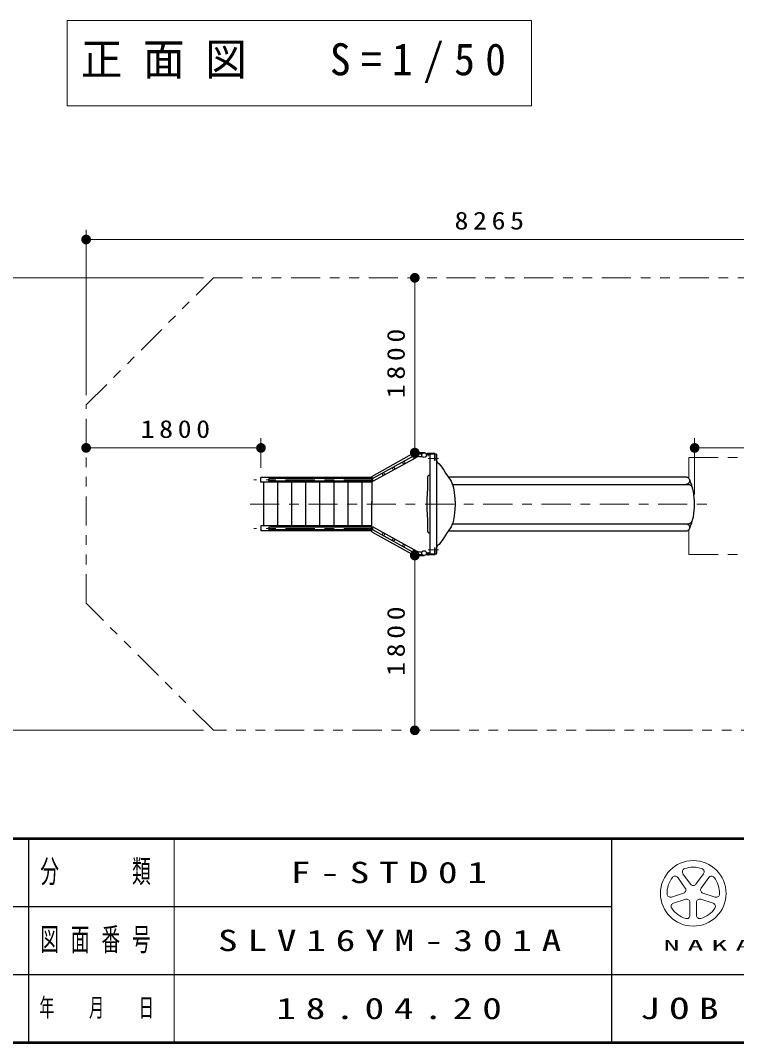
# Model space of a CAD drawing. Units: millimetres on the paper, with parts at other scales. Extents: x -365 to 0, y 0 to 257.
# Drawn here: x -130.8 to -57.1, y 0 to 105.3 of the extents above; entities that cross this region are included whole.
import ezdxf

# ---------------------------------------------------------------- set-up
doc = ezdxf.new("R2010")
doc.units = ezdxf.units.MM
for name, pattern in [('USER1', [4.5, 2.5, -2]), ('USER2', [6, 3, -1, 1, -1]), ('USER3', [8, 3, -1, 1, -1, 1, -1])]:
    doc.linetypes.add(name, pattern=pattern)
doc.layers.add('LY_1', color=7, linetype='Continuous', lineweight=13)
doc.layers.add('LY_2', color=7, linetype='Continuous', lineweight=13)
doc.layers.add('LY_3', color=7, linetype='Continuous')
doc.styles.add('ＭＳ ゴシック', font='')
doc.styles.get('ＭＳ ゴシック').set_extended_font_data('MS Gothic')

# ---------------------------------------------------------------- blocks, each defined once
blk = doc.blocks.new('filled_dot')
at = {"color": 0, "linetype": 'Continuous', "lineweight": -2, "const_width": 1.25}
blk.add_lwpolyline([(-0.625, 0, 1), (0.625, 0, 1)], format="xyb", close=True, dxfattribs=at)

msp = doc.modelspace()

# ---------------------------------------------------------------- linework, layer by layer
at = {"layer": 'LY_1'}
for p, q in [((-126.028, 105.263), (-126.028, 96.463)), ((-78.228, 105.263), (-126.028, 105.263)), ((-78.228, 96.463), (-78.228, 105.263)), ((-126.028, 96.463), (-78.228, 96.463)), ((-124.077, 66.661), (-124.077, 83.703)), ((-124.077, 82.703), (-41.426, 82.703)), ((-111.982, 78.755), (-132.545, 78.755)), ((-90.242, 78.755), (-90.242, 60.755)), ((-106.077, 59.205), (-106.077, 62.241)), ((-61.427, 56.456), (-61.427, 62.241)), ((-124.077, 61.241), (-106.077, 61.241)), ((-61.427, 61.241), (-41.426, 61.241)), ((-89.26, 60.755), (-89.242, 60.755)), ((-90.242, 50.155), (-90.242, 32.155)), ((-89.26, 50.155), (-89.242, 50.155)), ((-111.982, 32.155), (-132.545, 32.155))]:
    msp.add_line(p, q, dxfattribs=at)
at = {"layer": 'LY_1', "lineweight": 25}
for p, q in [((-94.677, 58.305), (-90.26, 60.755)), ((-94.609, 58.073), (-90.168, 60.536)), ((-94.475, 57.836), (-90.036, 60.298)), ((-90.26, 60.755), (-89.277, 60.755)), ((-89.762, 60.641), (-89.478, 60.641)), ((-89.762, 60.369), (-89.478, 60.369)), ((-89.077, 60.643), (-88.652, 60.643)), ((-89.052, 60.598), (-88.652, 60.598)), ((-88.95, 60.518), (-88.95, 60.598)), ((-88.754, 60.518), (-88.95, 60.518)), ((-88.902, 60.518), (-88.902, 60.598)), ((-88.802, 60.518), (-88.802, 60.598)), ((-88.754, 60.518), (-88.754, 60.598)), ((-88.652, 60.643), (-88.652, 60.598)), ((-94.677, 58.205), (-106.077, 58.205)), ((-106.077, 57.705), (-106.077, 58.205)), ((-94.541, 58.091), (-105.177, 58.091)), ((-94.677, 58.305), (-94.677, 55.455)), ((-88.706, 58.44), (-88.706, 52.469)), ((-94.677, 57.705), (-106.077, 57.705)), ((-105.78, 53.205), (-105.78, 57.705)), ((-94.541, 57.819), (-105.177, 57.819)), ((-104.336, 53.205), (-104.336, 57.705)), ((-102.891, 53.205), (-102.891, 57.705)), ((-101.447, 53.205), (-101.447, 57.705)), ((-100.002, 53.205), (-100.002, 57.705)), ((-98.558, 53.205), (-98.558, 57.705)), ((-97.114, 53.205), (-97.114, 57.705)), ((-95.669, 53.205), (-95.669, 57.705)), ((-94.677, 52.605), (-94.677, 55.455)), ((-106.077, 53.205), (-106.077, 52.705)), ((-94.677, 53.205), (-106.077, 53.205)), ((-94.677, 52.705), (-106.077, 52.705)), ((-94.541, 53.091), (-105.177, 53.091)), ((-94.541, 52.819), (-105.177, 52.819)), ((-94.609, 52.837), (-90.168, 50.374)), ((-94.475, 53.074), (-90.036, 50.612)), ((-94.677, 52.605), (-90.26, 50.155)), ((-89.762, 50.541), (-89.478, 50.541)), ((-90.26, 50.155), (-89.277, 50.155)), ((-89.762, 50.269), (-89.478, 50.269)), ((-89.077, 50.267), (-88.652, 50.267)), ((-89.052, 50.312), (-88.652, 50.312)), ((-88.754, 50.392), (-88.95, 50.392)), ((-88.95, 50.392), (-88.95, 50.312)), ((-88.902, 50.392), (-88.902, 50.312)), ((-88.802, 50.392), (-88.802, 50.312)), ((-88.754, 50.392), (-88.754, 50.312)), ((-88.652, 50.267), (-88.652, 50.312))]:
    msp.add_line(p, q, dxfattribs=at)
at = {"layer": 'LY_1', "linetype": 'USER3'}
for p, q in [((-88.957, 60.688), (-88.957, 60.643)), ((-88.957, 60.688), (-88.227, 60.688)), ((-88.957, 60.643), (-88.224, 60.643)), ((-88.852, 60.746), (-88.852, 60.39)), ((-88.202, 60.621), (-88.202, 59.947)), ((-88.157, 60.621), (-88.157, 59.947)), ((-62.014, 60.254), (-62.014, 58.1)), ((-62.014, 60.254), (-42.014, 60.254)), ((-88.157, 59.947), (-88.202, 59.947)), ((-62.014, 52.812), (-62.014, 50.254)), ((-88.202, 50.29), (-88.202, 50.963)), ((-88.157, 50.963), (-88.202, 50.963)), ((-88.157, 50.29), (-88.157, 50.963)), ((-88.957, 50.222), (-88.957, 50.267)), ((-88.957, 50.267), (-88.224, 50.267)), ((-88.957, 50.222), (-88.227, 50.222)), ((-88.852, 50.164), (-88.852, 50.52)), ((-62.014, 50.254), (-42.014, 50.254))]:
    msp.add_line(p, q, dxfattribs=at)
at = {"layer": 'LY_1', "linetype": 'USER2'}
for p, q in [((-87.795, 60.15), (-88.864, 60.15)), ((-94.541, 57.955), (-106.816, 57.955)), ((-107.189, 55.455), (-60.039, 55.455)), ((-94.541, 52.955), (-106.816, 52.955)), ((-87.795, 50.76), (-88.864, 50.76))]:
    msp.add_line(p, q, dxfattribs=at)
at = {"layer": 'LY_1', "linetype": 'USER1'}
for p, q in [((-88.197, 60.578), (-88.197, 59.949)), ((-88.157, 60.577), (-88.157, 59.949)), ((-88.157, 59.949), (-88.197, 59.949)), ((-94.7, 53.205), (-94.7, 57.705)), ((-94.677, 53.205), (-94.677, 57.705)), ((-88.197, 50.333), (-88.197, 50.96)), ((-88.157, 50.96), (-88.197, 50.96)), ((-88.157, 50.334), (-88.157, 50.96))]:
    msp.add_line(p, q, dxfattribs=at)
at = {"layer": 'LY_1', "linetype": 'USER3'}
msp.add_lwpolyline([(-110.982, 32.155), (-124.077, 45.249), (-124.077, 65.661), (-110.982, 78.755), (-53.642, 78.755), (-41.426, 66.539), (-41.426, 44.371), (-53.642, 32.155)], close=True, dxfattribs=at)
at = {"layer": 'LY_1', "lineweight": 25}
msp.add_lwpolyline([(-88.919, 53.809), (-88.919, 52.678), (-88.915, 52.641), (-88.906, 52.606), (-88.89, 52.572), (-88.869, 52.542), (-88.842, 52.516), (-88.812, 52.496), (-88.778, 52.481), (-88.742, 52.471), (-88.706, 52.469), (-88.706, 50.384), (-88.704, 50.375), (-88.702, 50.367), (-88.698, 50.359), (-88.693, 50.352), (-88.686, 50.346), (-88.679, 50.341), (-88.671, 50.338), (-88.662, 50.336), (-88.654, 50.336), (-88.342, 50.327), (-88.032, 50.339), (-88.013, 50.342), (-87.996, 50.351), (-87.984, 50.366), (-87.979, 50.385), (-87.979, 60.525), (-87.98, 60.534), (-87.982, 60.542), (-87.987, 60.55), (-87.992, 60.557), (-87.999, 60.563), (-88.006, 60.567), (-88.015, 60.57), (-88.023, 60.572), (-88.032, 60.572), (-88.342, 60.584), (-88.654, 60.574), (-88.673, 60.572), (-88.689, 60.562), (-88.701, 60.547), (-88.706, 60.528), (-88.706, 58.44), (-88.742, 58.438), (-88.778, 58.429), (-88.812, 58.414), (-88.843, 58.394), (-88.869, 58.368), (-88.89, 58.338), (-88.906, 58.305), (-88.916, 58.269), (-88.919, 58.232), (-88.919, 57.103), (-88.989, 55.972), (-89.009, 55.455), (-88.989, 54.939)], close=True, dxfattribs=at)
for points in [[(-87.98, 59.884), (-87.924, 59.77), (-87.734, 59.606), (-87.58, 59.427), (-87.447, 59.248), (-87.264, 58.947), (-87.079, 58.652), (-86.915, 58.395), (-86.796, 58.245), (-86.512, 57.799), (-86.393, 57.54), (-86.333, 57.371), (-86.264, 57.128), (-86.215, 56.895), (-86.182, 56.633), (-86.152, 56.349), (-86.119, 56.018), (-86.091, 55.455), (-86.119, 54.892), (-86.152, 54.561), (-86.182, 54.278), (-86.215, 54.015), (-86.264, 53.782), (-86.333, 53.54), (-86.393, 53.37), (-86.512, 53.112), (-86.796, 52.665), (-86.915, 52.515), (-87.079, 52.258), (-87.264, 51.964), (-87.447, 51.662), (-87.58, 51.484), (-87.734, 51.304), (-87.924, 51.14), (-87.98, 51.026)], [(-86.799, 58.25), (-62.317, 58.25), (-62.247, 58.244), (-62.179, 58.224), (-62.116, 58.193), (-62.06, 58.151), (-62.013, 58.099), (-61.976, 58.039), (-61.951, 57.973), (-61.938, 57.904), (-61.938, 57.834), (-61.951, 57.765), (-61.976, 57.699), (-62.013, 57.64), (-62.06, 57.588), (-62.116, 57.545), (-62.179, 57.514), (-62.247, 57.495), (-62.317, 57.488)], [(-86.366, 57.488), (-62.137, 57.488), (-62.063, 57.483), (-61.991, 57.467), (-61.922, 57.441), (-61.858, 57.405), (-61.8, 57.36), (-61.748, 57.307), (-61.705, 57.248), (-61.671, 57.182), (-61.646, 57.113)], [(-86.365, 53.424), (-62.137, 53.424), (-62.063, 53.429), (-61.991, 53.445), (-61.922, 53.472), (-61.858, 53.507), (-61.8, 53.552), (-61.748, 53.605), (-61.705, 53.665), (-61.671, 53.73), (-61.646, 53.8)], [(-62.317, 53.424), (-62.247, 53.418), (-62.179, 53.398), (-62.116, 53.367), (-62.06, 53.325), (-62.013, 53.273), (-61.976, 53.213), (-61.951, 53.147), (-61.938, 53.078), (-61.938, 53.008), (-61.951, 52.939), (-61.976, 52.873), (-62.013, 52.814), (-62.06, 52.762), (-62.116, 52.719), (-62.179, 52.688), (-62.247, 52.669), (-62.317, 52.662), (-86.798, 52.662)]]:
    msp.add_lwpolyline(points, dxfattribs=at)
at = {"layer": 'LY_1', "linetype": 'USER1'}
for centre in [(-90.317, 60.298), (-92.418, 59.132), (-91.366, 59.716), (-93.465, 58.552), (-93.465, 52.359), (-92.418, 51.778), (-91.366, 51.194), (-90.317, 50.612)]:
    msp.add_circle(centre, 0.108, dxfattribs=at)
at = {"layer": 'LY_1', "lineweight": 25}
for centre in [(-89.277, 60.505), (-89.277, 50.405)]:
    msp.add_circle(centre, 0.243, dxfattribs=at)
for centre, radius, start, end in [((-89.762, 59.805), 0.836, 90, 119.01753), ((-89.762, 59.805), 0.564, 90, 119.01753), ((-105.177, 57.955), 0.136, 90, 270), ((-94.541, 57.955), 0.136, 120, 299.01753), ((-67.777, 55.456), 6.35, 336.15553, 23.84447), ((-105.177, 52.955), 0.136, 90, 270), ((-94.541, 52.955), 0.136, 60.98247, 240), ((-89.762, 51.105), 0.564, 240.98247, 270), ((-89.762, 51.105), 0.836, 240.98247, 270)]:
    msp.add_arc(centre, radius, start, end, dxfattribs=at)
at = {"layer": 'LY_1', "linetype": 'USER3'}
for centre, radius, start, end in [((-88.224, 60.621), 0.0675, 0, 90), ((-88.224, 60.621), 0.0225, 0, 90), ((-88.224, 50.29), 0.0675, 270, 0), ((-88.224, 50.29), 0.0225, 270, 0)]:
    msp.add_arc(centre, radius, start, end, dxfattribs=at)
at = {"layer": 'LY_2', "lineweight": 50}
for p, q in [((-365, 21), (0, 21)), ((-365, 0), (0, 0))]:
    msp.add_line(p, q, dxfattribs=at)
at = {"layer": 'LY_2', "lineweight": 25}
for p, q in [((-130, 21), (-130, 0)), ((-70, 21), (-70, 0)), ((-182.5, 14), (-70, 14)), ((-237.5, 7), (0, 7))]:
    msp.add_line(p, q, dxfattribs=at)
at = {"layer": 'LY_2'}
for p, q in [((-115, 21), (-115, 0)), ((-62.39, 15.917), (-63.175, 16.997)), ((-62.629, 17.393), (-61.844, 16.313)), ((-61.298, 16.313), (-60.513, 17.393)), ((-59.967, 16.997), (-60.752, 15.917)), ((-63.828, 14.985), (-62.559, 15.397)), ((-62.35, 14.755), (-63.62, 14.343)), ((-59.522, 14.343), (-60.792, 14.755)), ((-60.583, 15.397), (-59.313, 14.985)), ((-61.908, 13.099), (-61.908, 14.434)), ((-61.233, 14.434), (-61.233, 13.099))]:
    msp.add_line(p, q, dxfattribs=at)
msp.add_circle((-61.571, 15.363), 3.375, dxfattribs=at)
for centre, radius, start, end in [((-62.356, 17.592), 0.338, 109.39847, 215.99997), ((-61.571, 15.363), 2.7, 70.60155, 109.39847), ((-60.786, 17.592), 0.338, 324, 70.60155), ((-61.571, 15.363), 2.7, 142.60154, 181.39846), ((-63.448, 16.798), 0.338, 35.99999, 142.60154), ((-59.694, 16.798), 0.338, 37.39846, 143.99995), ((-61.571, 15.363), 2.7, 358.60155, 37.39847), ((-62.663, 15.718), 0.338, 287.99998, 35.99999), ((-61.571, 16.512), 0.338, 215.99998, 324), ((-60.479, 15.718), 0.338, 143.99996, 251.99999), ((-63.933, 15.306), 0.338, 181.39848, 287.99997), ((-62.246, 14.434), 0.338, 359.99997, 107.99999), ((-60.896, 14.434), 0.338, 71.99997, 179.99999), ((-59.209, 15.306), 0.338, 252.00001, 358.60156), ((-63.516, 14.022), 0.338, 107.99999, 214.60154), ((-61.571, 15.363), 2.7, 214.60156, 253.39848), ((-61.571, 15.363), 2.7, 286.60155, 325.39847), ((-59.626, 14.022), 0.338, 325.39847, 71.99996), ((-62.246, 13.099), 0.338, 253.39847, 359.99997), ((-60.896, 13.099), 0.338, 179.99999, 286.60154)]:
    msp.add_arc(centre, radius, start, end, dxfattribs=at)

# ---------------------------------------------------------------- block references
at = {"layer": 'LY_1', "xscale": 0.4, "yscale": 0.4}
for p in [(-124.077, 82.703), (-124.077, 61.241), (-61.427, 61.241)]:
    msp.add_blockref('filled_dot', p, dxfattribs=at)
for p, rotation in [((-90.242, 78.755), 270), ((-106.077, 61.241), 180), ((-90.242, 60.755), 90), ((-90.242, 50.155), 270), ((-90.242, 32.155), 90)]:
    msp.add_blockref('filled_dot', p, dxfattribs=dict(at, rotation=rotation))

# ---------------------------------------------------------------- texts
at = {"layer": 'LY_1', "style": 'ＭＳ ゴシック'}
for s, insert, char_height, attachment_point in [('\\T1.5;\\W0.95;正面図\u3000S=1/50', (-124.628, 100.863), 3.299, 4), ('\\T1.33;\\W1.15;8265', (-82.335, 83.703), 1.833, 8), ('\\T1.33;\\W1.15;1800', (-114.655, 62.241), 1.833, 8)]:
    msp.add_mtext(s, dxfattribs=dict(at, insert=insert, char_height=char_height, attachment_point=attachment_point))
at = {"layer": 'LY_1', "char_height": 1.833, "attachment_point": 8, "rotation": 90, "style": 'ＭＳ ゴシック'}
for insert in [(-91.242, 70.176), (-91.242, 41.576)]:
    msp.add_mtext('\\T1.33;\\W1.15;1800', dxfattribs=dict(at, insert=insert))
at = {"layer": 'LY_2', "attachment_point": 5, "style": 'ＭＳ ゴシック'}
for s, insert, char_height in [('\\T1.64;\\W0.6;分\u3000\u3000類', (-122.5, 17.5), 2.346), ('\\T1.64;\\W0.6;図面番号', (-122.5, 10.5), 2.346), ('\\T1.5;\\W2.2;NAKAMURA\\~MFG.CORPORATION', (-35, 10), 1.1), ('\\T1.64;\\W0.6;年\u3000月\u3000日', (-122.5, 3.5), 1.906), ('\\T1.5;\\W1.35;JOB', (-62.5, 3.5), 2.199)]:
    msp.add_mtext(s, dxfattribs=dict(at, insert=insert, char_height=char_height))
at = {"layer": 'LY_3', "char_height": 2.199, "attachment_point": 4, "style": 'ＭＳ ゴシック'}
for s, insert in [('\\T1.5;\\W1.35;F-STD01', (-103, 17.5)), ('\\T1.5;\\W1.35;SLV16YM-301A', (-110.5, 10.5)), ('\\T1.5;\\W1.35;18.04.20', (-104.5, 3.5))]:
    msp.add_mtext(s, dxfattribs=dict(at, insert=insert))

doc.saveas('drawing.dxf')
